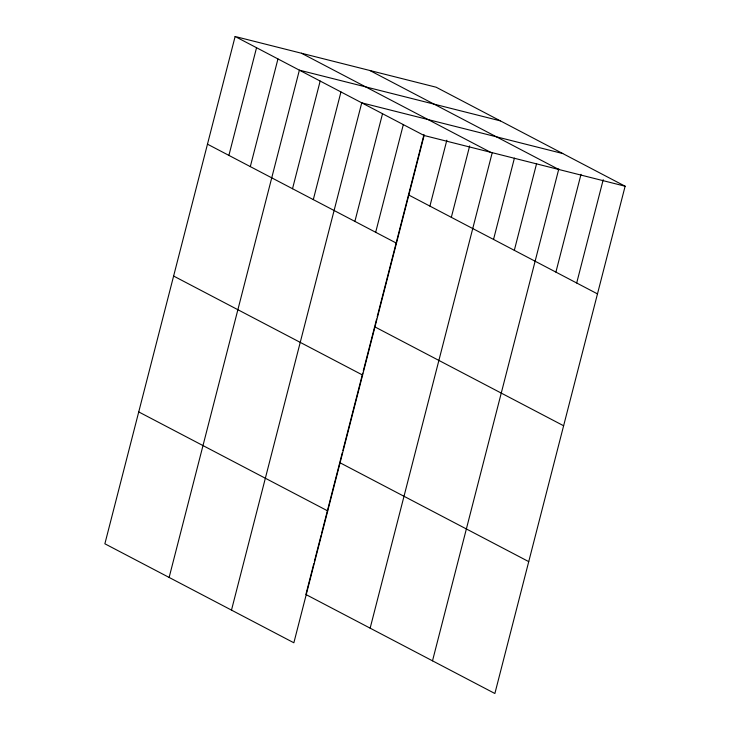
<?xml version="1.0" encoding="UTF-8"?>
<svg xmlns="http://www.w3.org/2000/svg" width="730" height="730" viewBox="0 0 730 730"><rect width="100%" height="100%" fill="white"/><g stroke="black" fill="none" stroke-linecap="round" stroke-linejoin="round"><path stroke-width="1.09" d="M235.124 36.5L104.874 543.786L293.862 642.783L424.112 135.497L235.124 36.5L436.138 87.217L625.126 186.214L494.876 693.5L305.888 594.503L313.791 563.733M228.901 155.399L256.54 47.724M250.317 166.613L277.957 58.938M169.132 577.448L299.382 70.162L500.397 120.87M292.52 188.723L320.169 81.048M313.307 199.609L340.956 91.934M231.492 610.116L361.742 102.83L562.757 153.546M354.889 221.391L382.529 113.716M375.676 232.286L403.325 124.602M314.356 561.534L321.127 535.163M321.693 532.964L339.468 463.732M342.306 452.691L339.751 462.628L528.739 561.625M342.872 450.483L362.719 373.158M363.294 370.95L374.636 326.766L563.624 425.763M374.919 325.662L376.607 319.074M377.173 316.875L424.011 134.457M429.915 206.106L446.842 140.187M451.332 217.33L469.664 145.909M370.147 628.165L492.212 152.734M493.535 239.44L514.413 158.136M514.322 250.326L536.614 163.529M432.507 660.832L558.815 168.922M555.904 272.107L581.007 174.324M576.691 282.994L603.208 179.717M424.112 135.497L625.126 186.214M369.809 70.481L558.788 169.479M301.463 53.235L490.441 152.232M408.499 194.892L597.478 293.889M207.475 144.175L396.463 243.172M173.621 276.049L362.6 375.047M138.736 411.921L327.715 510.909"/></g></svg>
